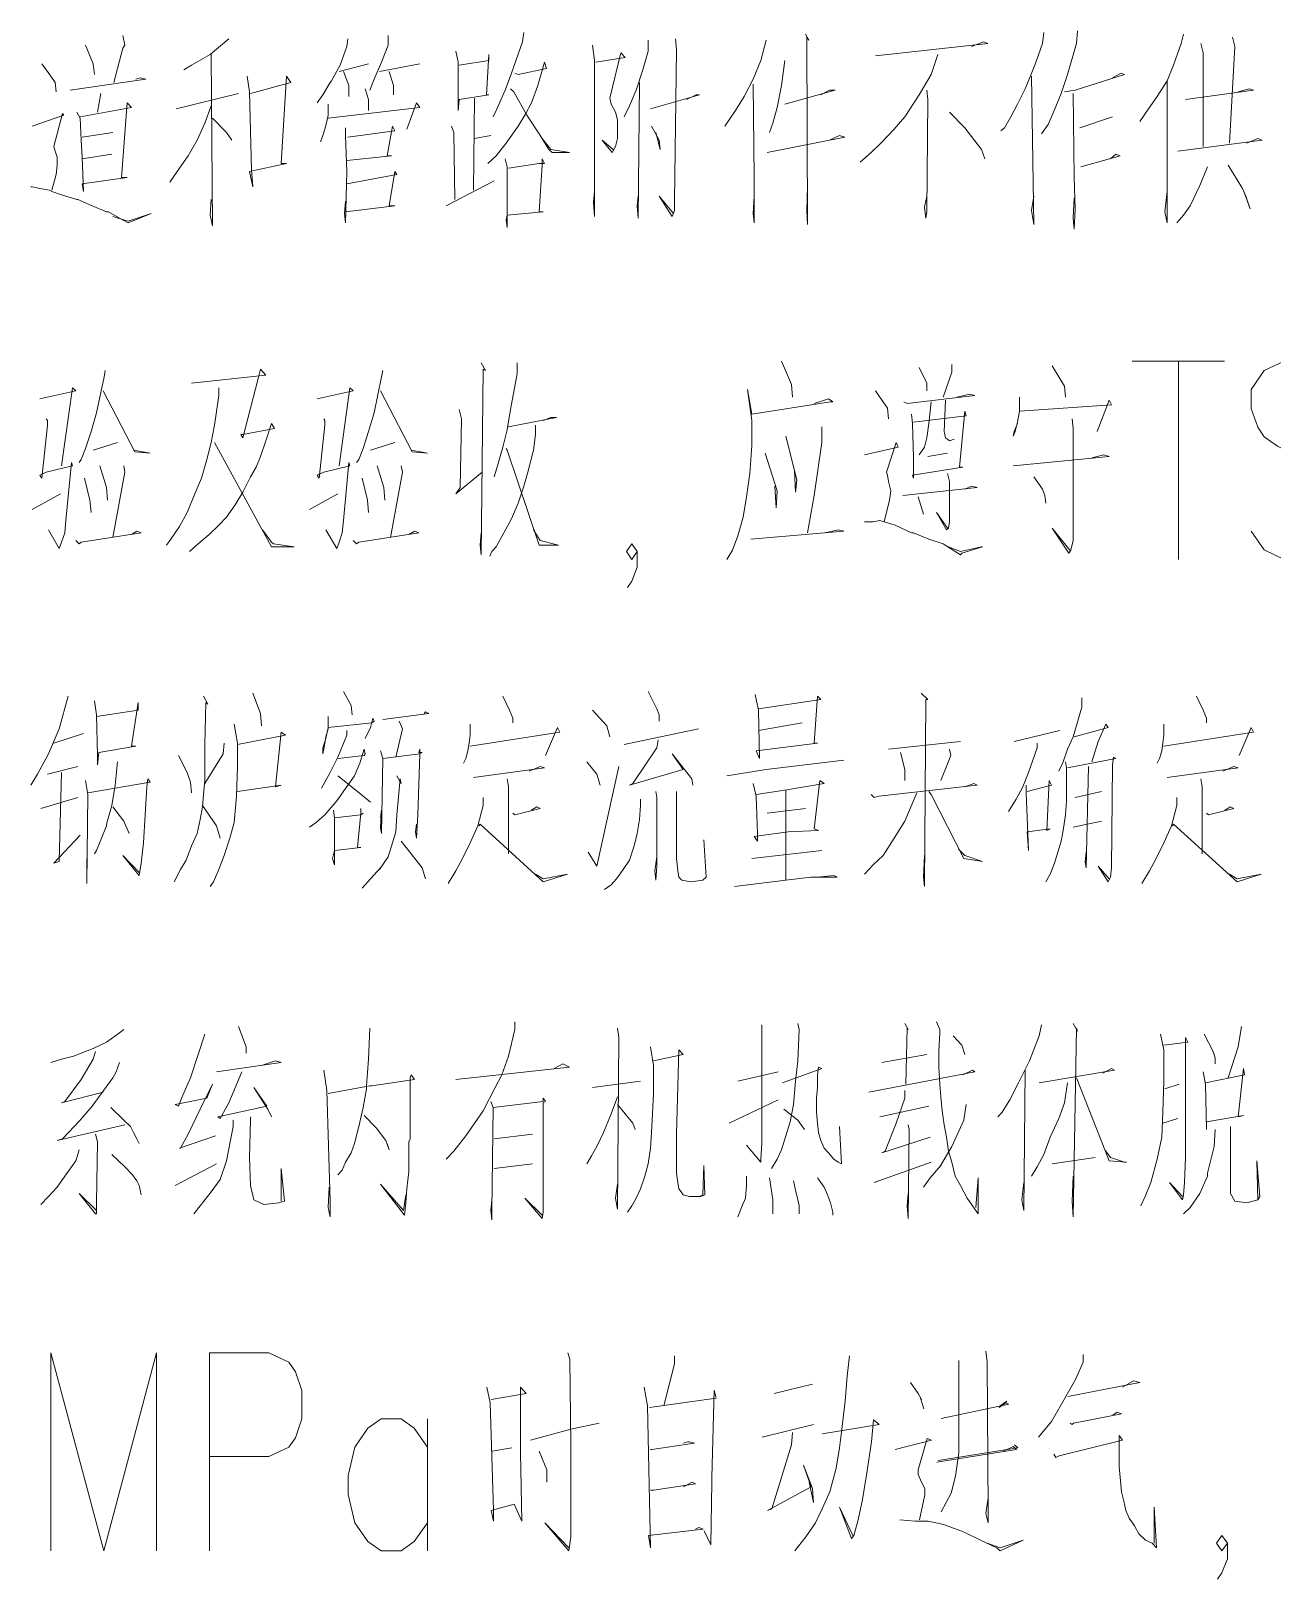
# Model space of a CAD drawing. Header units: millimetres. Extents: x 0 to 829, y 0 to 586.
# Drawn here: x 562.76 to 593.63, y 498.33 to 536.84 of the extents above; entities that cross this region are included whole.
import ezdxf

# ---------------------------------------------------------------- set-up
doc = ezdxf.new("R2010")
doc.units = ezdxf.units.MM

msp = doc.modelspace()

# ---------------------------------------------------------------- linework, layer by layer
at = {"color": 0, "lineweight": 0}
for points in [[(588.793167, 536.839583), (588.764944, 536.529139), (588.546222, 535.753028), (588.383944, 535.287361), (588.193444, 534.821694), (588.059389, 534.51125), (587.893583, 534.278417)], [(564.119889, 536.490333), (564.310389, 536.024667), (564.338611, 535.753028)], [(565.044167, 536.723167), (565.097083, 536.490333), (565.044167, 536.412722), (564.825444, 535.559)], [(567.679417, 536.645556), (567.217278, 536.2575), (566.755139, 535.985861), (566.564639, 535.869444)], [(570.64275, 536.645556), (570.614528, 536.451528), (570.45225, 535.985861), (570.233528, 535.597806), (570.205306, 535.559), (570.018333, 535.248556), (569.88075, 535.054528)], [(571.648167, 536.723167), (571.648167, 536.490333), (571.482361, 536.063472), (571.295389, 535.636611), (571.186028, 535.364972)], [(575.017194, 536.800778), (574.988972, 536.567944), (574.717333, 535.791833), (574.555056, 535.364972), (574.336333, 534.8605), (574.255194, 534.705278)], [(576.728167, 536.490333), (576.781083, 536.102278), (576.781083, 532.221722), (576.756389, 532.570972), (576.781083, 532.842611)], [(578.114583, 536.60675), (578.114583, 536.335111), (577.977, 535.869444), (577.814722, 535.364972), (577.652444, 534.976917), (577.514861, 534.705278)], [(578.791917, 536.645556), (578.820139, 536.373917), (578.767222, 532.609778), (578.767222, 532.376944), (578.710778, 532.221722), (578.386222, 532.726194), (578.739, 532.299333)], [(581.049694, 536.60675), (580.912111, 536.102278), (580.721611, 535.636611), (580.502889, 535.20975), (580.287694, 534.8605), (580.125417, 534.627667), (580.016056, 534.472444)], [(582.026889, 536.761972), (582.108028, 536.60675), (582.055111, 536.684361), (582.079806, 532.027694), (582.055111, 532.376944), (582.079806, 532.959028)], [(583.766083, 536.218694), (586.563611, 536.529139), (586.45425, 536.567944), (586.154389, 536.451528)], [(587.950028, 536.800778), (587.921806, 536.529139), (587.731306, 535.985861), (587.487889, 535.403778), (587.297389, 535.015722), (587.135111, 534.705278), (586.972833, 534.433639), (586.888167, 534.356028)], [(591.428417, 536.761972), (591.371972, 536.529139), (591.181472, 535.985861), (591.019194, 535.597806), (590.775778, 535.20975), (590.557056, 534.899306), (590.341861, 534.588861)], [(591.862333, 536.529139), (591.91525, 536.296306), (591.91525, 533.967972)], [(592.649028, 536.684361), (592.705472, 536.451528), (592.567889, 534.045583)], [(567.2455, 536.2575), (567.273722, 531.988889), (567.217278, 532.260528), (567.2455, 532.648583)], [(573.330917, 536.335111), (573.387361, 536.063472), (573.387361, 535.714222), (573.387361, 535.170944), (573.387361, 534.8605), (573.412056, 535.132139), (574.145833, 535.248556), (574.092917, 535.248556), (574.145833, 536.2575), (574.145833, 536.179889), (574.145833, 536.102278), (573.412056, 535.985861)], [(574.798472, 535.791833), (574.879611, 535.753028), (575.585167, 535.90825), (575.53225, 536.063472), (575.369972, 535.481389), (575.207694, 535.054528), (575.070111, 534.782889), (574.879611, 534.472444), (574.57975, 534.045583), (574.336333, 533.735139), (574.121139, 533.541111)], [(576.809306, 536.063472), (577.543083, 536.179889), (577.433722, 536.296306), (577.162083, 535.170944), (577.190306, 535.015722), (577.299667, 534.821694), (577.352583, 534.627667), (577.352583, 534.394833), (577.352583, 534.162), (577.299667, 533.967972), (577.218528, 533.81275), (576.971583, 534.123194), (577.243222, 533.890361)], [(581.508306, 536.102278), (581.427167, 535.481389), (581.321333, 534.938111), (581.211972, 534.550056), (581.130833, 534.317222)], [(585.314778, 536.2575), (585.1525, 535.753028), (584.852639, 535.248556), (584.499861, 534.705278), (584.228222, 534.394833), (583.900139, 534.045583), (583.656722, 533.81275), (583.385083, 533.579917)], [(563.033333, 536.024667), (563.252056, 535.714222), (563.361417, 535.559), (563.386111, 535.326167)], [(563.738889, 535.364972), (565.615667, 535.636611), (565.478083, 535.675417), (565.368722, 535.636611)], [(568.141556, 535.714222), (568.194472, 535.326167), (568.250917, 533.385889), (568.279139, 532.959028), (568.194472, 533.347083), (569.11875, 533.541111), (568.984694, 533.541111), (569.11875, 535.714222), (569.228111, 535.559), (568.222694, 535.287361)], [(570.424028, 535.830639), (571.157806, 536.024667)], [(570.533389, 535.830639), (570.667444, 535.481389), (570.667444, 535.20975)], [(571.429444, 535.830639), (572.434861, 536.024667)], [(571.672861, 535.830639), (571.782222, 535.481389), (571.782222, 535.248556)], [(587.650167, 535.714222), (587.706611, 532.027694), (587.650167, 532.376944), (587.706611, 532.726194)], [(588.465083, 535.326167), (588.736722, 535.364972), (589.960861, 535.753028), (589.879722, 535.791833), (589.661, 535.675417)], [(564.500889, 535.287361), (564.41975, 534.821694)], [(567.922833, 535.287361), (566.374139, 534.899306)], [(571.076667, 535.403778), (571.157806, 535.132139), (571.157806, 534.8605)], [(574.689111, 535.403778), (574.77025, 535.326167), (575.098333, 534.744083), (575.398194, 534.278417), (575.641611, 533.890361), (575.72275, 533.81275), (576.156667, 533.81275), (575.694528, 533.890361), (575.479333, 534.162)], [(577.895861, 535.559), (577.867639, 532.182917), (577.842944, 532.493361), (577.867639, 532.726194)], [(580.721611, 535.520194), (580.749833, 533.191861), (580.749833, 532.532167), (580.749833, 532.0665), (580.721611, 532.299333), (580.749833, 532.726194)], [(581.508306, 535.015722), (582.760667, 535.364972), (582.623083, 535.364972), (582.407889, 535.248556)], [(585.043139, 535.364972), (585.067833, 535.132139), (585.043139, 532.338139), (585.014917, 532.182917), (584.986694, 532.454556), (585.043139, 532.726194)], [(588.683806, 535.287361), (588.7085, 533.191861), (588.736722, 532.41575), (588.7085, 531.911278), (588.683806, 532.182917), (588.7085, 532.687389)], [(591.019194, 535.597806), (591.019194, 532.0665), (590.966278, 532.338139), (591.019194, 532.842611)], [(591.481333, 535.132139), (593.167611, 535.364972), (593.05825, 535.403778), (592.786611, 535.326167)], [(563.904694, 534.821694), (563.985833, 534.666472), (564.010528, 534.123194), (564.03875, 533.696333), (564.066972, 532.842611), (564.03875, 533.036639), (565.153528, 533.191861), (565.015944, 533.191861), (565.153528, 535.054528), (565.262889, 534.938111), (563.985833, 534.705278)], [(567.2455, 534.976917), (567.083222, 534.550056), (566.892722, 534.123194), (566.674, 533.735139), (566.458806, 533.424694), (566.211861, 533.075444)], [(570.152389, 535.015722), (570.152389, 534.744083), (570.124167, 534.588861), (570.07125, 534.394833), (570.018333, 534.239611), (569.961889, 534.084389)], [(570.152389, 534.666472), (572.434861, 534.938111), (572.353722, 535.054528), (572.110306, 534.394833)], [(573.793056, 535.170944), (573.764833, 532.881417)], [(578.1675, 534.899306), (579.391639, 535.248556), (579.3105, 535.248556), (579.063556, 535.132139)], [(562.789917, 534.472444), (563.576611, 534.744083), (563.548389, 534.782889), (563.333194, 533.967972), (563.361417, 533.851556), (563.414333, 533.696333), (563.414333, 533.502306), (563.386111, 533.269472), (563.27675, 532.881417)], [(567.273722, 534.666472), (567.6265, 534.317222), (567.760556, 534.123194)], [(586.482472, 533.657528), (586.401333, 533.890361), (585.992111, 534.433639), (585.611111, 534.821694)], [(588.846083, 534.433639), (589.661, 534.705278)], [(564.03875, 534.200806), (564.80075, 534.317222)], [(570.586306, 534.433639), (570.586306, 534.239611), (570.614528, 533.347083), (570.586306, 532.0665), (570.561611, 532.299333), (570.586306, 532.609778)], [(570.64275, 534.200806), (571.810444, 534.356028), (571.754, 534.472444), (571.619944, 533.735139), (571.729306, 533.735139), (570.614528, 533.618722)], [(573.221556, 534.472444), (573.278, 534.317222), (573.302694, 532.648583)], [(573.793056, 534.162), (574.202278, 534.239611)], [(578.195722, 534.472444), (578.386222, 534.123194), (578.410917, 533.890361), (578.305083, 534.317222)], [(581.074389, 533.81275), (583.004083, 534.200806), (582.870028, 534.239611), (582.623083, 534.123194)], [(591.290833, 533.851556), (593.382806, 534.123194), (593.273444, 534.162), (593.001806, 534.045583)], [(564.772528, 533.773944), (564.03875, 533.657528)], [(588.874306, 533.4635), (589.8515, 533.735139), (589.742139, 533.773944), (589.608083, 533.657528)], [(574.555056, 533.657528), (574.607972, 533.4635), (574.607972, 531.950083), (574.57975, 532.144111), (574.607972, 532.260528), (575.504028, 532.338139), (575.398194, 532.338139), (575.479333, 533.502306), (575.479333, 533.657528), (575.53225, 533.541111), (575.398194, 533.541111), (574.636194, 533.424694)], [(592.024611, 533.4635), (591.834111, 532.997833), (591.590694, 532.493361), (591.428417, 532.260528), (591.262611, 532.0665)], [(592.539667, 533.502306), (592.895972, 532.920222), (592.977111, 532.726194), (593.086472, 532.41575), (592.948889, 532.803806)], [(570.614528, 533.036639), (571.863361, 533.269472), (571.810444, 533.347083), (571.672861, 532.493361), (571.810444, 532.493361), (570.586306, 532.338139)], [(573.0875, 532.493361), (574.283417, 533.11425)], [(562.761694, 532.959028), (562.789917, 532.959028), (562.980417, 532.920222), (563.223833, 532.881417), (563.27675, 532.842611), (563.523694, 532.765), (563.904694, 532.648583), (563.929389, 532.648583), (564.282167, 532.493361), (564.638472, 532.338139), (564.691389, 532.338139), (564.963028, 532.182917), (565.18175, 532.0665), (565.749722, 532.299333), (565.18175, 532.105306), (564.80075, 532.221722)], [(564.61025, 528.390556), (564.582028, 528.235333), (564.391528, 527.342806), (564.257472, 526.877139), (564.119889, 526.450278), (564.010528, 526.178639), (563.957611, 526.101028)], [(566.755139, 528.080111), (568.603694, 528.274139), (568.469639, 528.429361), (568.413194, 528.196528), (568.222694, 527.459222), (568.032194, 526.721917), (567.979278, 526.799528), (568.032194, 526.799528), (568.822417, 526.95475), (568.741278, 527.071167), (568.603694, 526.644306), (568.469639, 526.25625), (568.360278, 525.984611), (568.222694, 525.751778), (568.032194, 525.363722), (567.841694, 525.053278), (567.6265, 524.742833), (567.436, 524.548806), (567.192583, 524.315972), (566.920944, 524.083139), (566.702222, 523.889111)], [(571.510583, 528.390556), (571.482361, 528.235333), (571.295389, 527.342806), (571.157806, 526.877139), (571.02375, 526.450278), (570.914389, 526.178639), (570.857944, 526.101028)], [(573.955333, 528.584583), (574.064694, 528.390556), (574.011778, 528.429361), (573.955333, 523.8115), (573.930639, 524.044333), (573.955333, 524.354778)], [(574.851389, 528.584583), (574.851389, 528.312944), (574.689111, 527.420417), (574.607972, 526.915944), (574.498611, 526.489083), (574.364556, 526.023417), (574.283417, 525.751778)], [(581.427167, 528.623389), (581.674111, 528.041306), (581.698806, 527.730861)], [(584.852639, 528.468167), (585.043139, 528.080111), (585.043139, 528.0025), (585.043139, 527.886083)], [(585.667556, 528.545778), (585.667556, 528.35175), (585.448833, 527.730861)], [(588.165222, 528.506972), (588.355722, 528.196528), (588.465083, 528.0025), (588.493306, 527.730861)], [(590.151361, 528.623389), (592.451472, 528.623389)], [(591.301417, 528.623389), (591.301417, 523.695083)], [(595.40775, 527.921361), (595.079667, 528.390556), (594.585778, 528.623389), (593.929611, 528.623389), (593.435722, 528.390556), (593.107639, 527.921361), (593.107639, 527.452167), (593.273444, 526.982972), (593.435722, 526.746611), (593.763806, 526.51025), (594.751583, 526.041056), (595.079667, 525.808222), (595.245472, 525.571861), (595.40775, 525.102667), (595.40775, 524.400639), (595.079667, 523.931444), (594.585778, 523.695083), (593.929611, 523.695083), (593.435722, 523.931444), (593.107639, 524.400639)], [(562.980417, 527.692056), (563.876472, 527.886083), (563.795333, 527.963694), (563.523694, 526.023417)], [(567.436, 527.963694), (567.436, 527.769667), (567.326639, 527.032361), (567.2455, 526.6055), (567.136139, 526.178639), (567.002083, 525.712972), (566.836278, 525.324917), (566.645778, 524.85925), (566.458806, 524.51), (566.240083, 524.199556), (566.130722, 524.044333)], [(569.88075, 527.692056), (570.776806, 527.886083), (570.695667, 527.963694), (570.424028, 526.023417)], [(564.553806, 527.886083), (565.344028, 526.372667), (565.725028, 526.333861), (565.315806, 526.411472)], [(571.457667, 527.886083), (572.244361, 526.372667), (572.625361, 526.333861), (572.216139, 526.411472)], [(582.242083, 527.575639), (582.598389, 527.692056), (582.704222, 527.614444), (582.651306, 527.614444), (580.693389, 527.304), (580.587556, 527.924889), (580.693389, 527.148778), (580.693389, 526.527889), (580.640472, 525.829389), (580.559333, 525.247306), (580.478194, 524.742833), (580.340611, 524.277167), (580.206556, 523.927917), (580.068972, 523.695083)], [(583.766083, 527.886083), (584.0095, 527.536833), (584.062417, 527.459222), (584.090639, 527.187583)], [(584.471639, 527.614444), (584.552778, 527.575639), (586.239056, 527.769667), (586.101472, 527.808472), (585.801611, 527.730861)], [(585.1525, 527.614444), (585.096056, 527.071167), (585.043139, 526.721917), (584.986694, 526.489083), (584.852639, 526.295056)], [(585.505278, 527.65325), (585.477056, 526.877139), (585.505278, 526.721917), (585.558194, 526.683111), (585.611111, 526.644306), (585.720472, 526.683111)], [(587.350306, 527.730861), (587.350306, 527.381611), (587.297389, 527.109972), (587.244472, 526.877139), (587.188028, 526.760722), (587.21625, 526.877139), (587.297389, 527.071167)], [(587.350306, 527.381611), (589.632778, 527.536833), (589.579861, 527.65325), (589.28, 526.877139)], [(573.412056, 527.420417), (573.4685, 527.187583), (573.440278, 525.480139), (573.330917, 525.324917), (573.983556, 525.868194)], [(574.636194, 526.993556), (575.832111, 527.226389), (575.694528, 527.226389), (575.504028, 527.148778)], [(584.662139, 527.304), (584.690361, 527.071167), (584.715056, 526.217444), (584.715056, 525.712972), (584.690361, 525.790583), (585.939194, 525.984611), (585.858056, 525.984611), (585.992111, 527.381611), (586.020333, 527.265194), (584.715056, 527.109972)], [(563.142694, 527.187583), (563.170917, 527.148778), (563.170917, 527.032361), (563.033333, 525.712972), (562.980417, 525.790583), (563.142694, 525.868194), (563.795333, 526.023417), (563.767111, 526.101028), (563.633056, 524.665222), (563.604833, 524.354778), (563.523694, 524.121944), (563.46725, 523.966722), (563.195611, 524.432389)], [(570.043028, 527.187583), (570.07125, 527.148778), (570.07125, 527.032361), (569.933667, 525.712972), (569.88075, 525.790583), (570.043028, 525.868194), (570.695667, 526.023417), (570.667444, 526.101028), (570.533389, 524.665222), (570.505167, 524.354778), (570.424028, 524.121944), (570.371111, 523.966722), (570.099472, 524.432389)], [(575.313528, 527.032361), (575.313528, 526.799528), (575.260611, 526.411472), (575.123028, 525.868194), (575.017194, 525.518944), (574.879611, 525.092083), (574.717333, 524.704028), (574.526833, 524.354778), (574.336333, 524.005528), (574.226972, 523.889111), (574.174056, 523.772694)], [(582.432583, 526.993556), (582.432583, 526.6055), (582.242083, 525.286111), (582.079806, 524.354778)], [(588.655583, 527.187583), (588.683806, 526.95475), (588.683806, 524.51), (588.683806, 524.16075), (588.627361, 523.927917), (588.574444, 523.850306), (588.165222, 524.471194), (588.602667, 523.927917)], [(564.910111, 526.6055), (564.310389, 526.411472)], [(567.326639, 526.6055), (568.741278, 524.005528), (569.30925, 524.005528), (568.794194, 524.083139), (568.741278, 524.121944), (568.522556, 524.432389)], [(571.810444, 526.6055), (571.210722, 526.411472)], [(574.57975, 526.450278), (574.607972, 526.411472), (575.398194, 524.044333), (575.885028, 524.044333), (575.422889, 524.16075), (575.260611, 524.432389)], [(581.536528, 526.760722), (581.808167, 525.674167), (581.779944, 525.363722), (581.75525, 525.907)], [(583.494444, 526.295056), (584.334056, 526.489083), (584.281139, 526.6055), (584.037722, 525.868194), (584.062417, 525.790583), (584.090639, 525.635361), (584.147083, 525.402528), (584.118861, 525.169694), (583.981278, 524.626417)], [(581.021472, 526.333861), (581.321333, 525.402528), (581.293111, 524.975667), (581.264889, 525.518944)], [(585.558194, 526.333861), (585.067833, 526.25625)], [(587.188028, 526.023417), (589.579861, 526.25625), (589.442278, 526.295056), (589.145944, 526.217444)], [(564.091667, 525.712972), (564.22925, 525.169694), (564.257472, 524.85925)], [(564.472667, 526.023417), (564.638472, 525.480139), (564.663167, 525.169694)], [(565.072389, 526.023417), (565.097083, 525.868194), (564.80075, 524.238361)], [(570.995528, 525.712972), (571.129583, 525.169694), (571.157806, 524.85925)], [(571.376528, 526.023417), (571.538806, 525.480139), (571.567028, 525.169694)], [(571.972722, 526.023417), (572.000944, 525.868194), (571.701083, 524.238361)], [(585.558194, 525.829389), (585.611111, 525.635361), (585.611111, 524.626417), (585.586417, 524.471194), (585.529972, 524.432389), (585.286556, 524.85925), (585.558194, 524.471194)], [(587.706611, 525.751778), (587.921806, 525.441333), (587.97825, 525.286111), (588.002944, 525.092083)], [(562.789917, 524.936861), (563.495472, 525.324917)], [(569.69025, 524.936861), (570.395806, 525.324917)], [(584.443417, 525.286111), (586.291972, 525.480139), (586.154389, 525.518944), (585.992111, 525.441333)], [(584.824417, 525.247306), (584.962, 524.820444)], [(583.494444, 524.626417), (583.709639, 524.626417), (583.875444, 524.665222), (584.252917, 524.548806), (584.662139, 524.354778), (584.715056, 524.354778), (585.096056, 524.199556), (585.448833, 524.083139), (585.88275, 523.8115), (585.910972, 523.850306), (586.429556, 524.005528), (586.401333, 524.005528), (585.88275, 523.889111), (585.586417, 524.005528)], [(563.876472, 524.16075), (563.957611, 524.083139), (564.010528, 524.121944), (565.506306, 524.354778), (565.396944, 524.393583), (565.262889, 524.315972)], [(570.776806, 524.16075), (570.857944, 524.083139), (570.914389, 524.121944), (572.406639, 524.354778), (572.297278, 524.393583), (572.163222, 524.315972)], [(580.668694, 524.199556), (582.975861, 524.393583), (582.841806, 524.432389), (582.513722, 524.354778)], [(577.596, 522.996583), (577.705361, 523.151806), (577.842944, 523.501056), (577.842944, 523.889111), (577.705361, 524.083139), (577.571306, 523.889111), (577.705361, 523.695083), (577.842944, 523.889111)], [(563.685972, 520.290778), (563.46725, 519.475861), (563.195611, 518.854972), (562.923972, 518.3505), (562.761694, 518.078861)], [(567.055, 520.290778), (567.164361, 520.09675), (567.107917, 520.135556), (567.083222, 519.087806), (567.083222, 518.622139), (567.083222, 518.195278), (567.055, 517.846028), (567.026778, 517.535583), (566.973861, 517.225139), (566.892722, 516.875889), (566.755139, 516.565444), (566.621083, 516.216194), (566.4835, 515.983361), (566.321222, 515.672917)], [(568.279139, 520.368389), (568.469639, 519.863917), (568.494333, 519.553472)], [(570.533389, 520.407194), (570.723889, 520.057944), (570.748583, 519.825111)], [(574.498611, 520.290778), (574.664417, 519.941528), (574.745556, 519.7475), (574.745556, 519.631083)], [(578.114583, 520.407194), (578.329778, 519.980333), (578.386222, 519.825111), (578.386222, 519.669889)], [(580.778056, 520.329583), (580.859194, 519.941528), (580.883889, 518.738556), (580.80275, 518.932583), (582.32675, 519.126611), (582.242083, 519.126611), (582.32675, 520.290778), (582.407889, 520.213167), (580.859194, 519.980333)], [(584.905556, 520.368389), (585.067833, 520.213167), (585.014917, 520.213167), (584.986694, 515.5565), (584.962, 515.789333), (584.986694, 516.332611)], [(591.752972, 520.290778), (591.91525, 519.941528), (591.996389, 519.7475), (591.996389, 519.631083)], [(564.338611, 520.174361), (564.391528, 519.825111), (564.41975, 518.816167), (564.41975, 518.583333), (564.447972, 518.893778), (565.368722, 519.049), (565.262889, 519.049), (565.425167, 520.135556), (565.425167, 519.941528), (564.391528, 519.786306)], [(571.510583, 519.708694), (572.653583, 519.863917), (572.572444, 519.902722), (572.544222, 519.863917)], [(576.728167, 519.941528), (577.080944, 519.553472), (577.162083, 519.281833)], [(588.899, 520.251972), (588.899, 520.019139), (588.683806, 519.281833), (588.546222, 518.971389), (588.436861, 518.660944), (588.331028, 518.428111)], [(567.817, 519.592278), (567.898139, 519.126611), (567.898139, 518.544528), (567.869917, 517.807222), (567.817, 517.147528), (567.707639, 516.759472), (567.570056, 516.332611), (567.436, 515.983361), (567.298417, 515.672917), (567.217278, 515.5565)], [(570.152389, 519.786306), (570.152389, 519.592278), (570.152389, 519.475861), (570.099472, 519.281833), (570.043028, 518.971389), (570.018333, 518.854972), (570.018333, 519.010194), (570.099472, 519.243028), (570.152389, 519.514667), (571.238944, 519.631083), (571.295389, 519.669889), (571.267167, 519.7475), (571.210722, 519.514667), (571.076667, 519.243028)], [(571.919806, 519.669889), (572.000944, 519.475861), (571.838667, 518.777361)], [(573.683694, 519.592278), (573.683694, 519.320639), (573.659, 519.126611), (573.630778, 518.932583), (573.574333, 518.738556), (573.521417, 518.622139)], [(573.683694, 519.049), (575.91325, 519.39825), (575.856806, 519.514667), (575.560472, 518.816167)], [(580.859194, 519.437056), (581.94575, 519.631083)], [(588.7085, 519.281833), (589.551639, 519.514667), (589.498722, 519.592278), (589.308222, 519.165417), (589.145944, 518.660944)], [(590.938056, 519.592278), (590.938056, 519.320639), (590.909833, 519.126611), (590.885139, 518.932583), (590.828694, 518.738556), (590.775778, 518.622139)], [(590.938056, 519.049), (593.167611, 519.39825), (593.111167, 519.514667), (592.811306, 518.816167)], [(563.333194, 519.126611), (564.066972, 519.359444)], [(567.570056, 519.126611), (567.545361, 518.854972), (567.083222, 518.117667)], [(567.898139, 519.087806), (569.094056, 519.320639), (568.984694, 519.39825), (568.847111, 518.040056), (568.984694, 518.078861), (567.898139, 517.923639)], [(570.614528, 519.437056), (570.614528, 519.320639), (570.395806, 518.777361), (570.205306, 518.389306), (569.990111, 518.00125)], [(577.514861, 519.087806), (579.363417, 519.475861)], [(578.358, 519.204222), (578.329778, 519.010194), (577.733583, 518.117667), (577.652444, 518.078861), (578.982417, 518.466917), (578.710778, 518.854972), (579.201139, 518.234083), (579.225833, 518.078861)], [(584.090639, 518.971389), (585.88275, 519.165417)], [(587.78775, 519.126611), (587.78775, 519.010194), (587.569028, 518.389306), (587.431444, 518.040056), (587.269167, 517.729611), (587.078667, 517.419167)], [(587.21625, 519.165417), (588.355722, 519.437056)], [(566.430583, 518.816167), (566.645778, 518.389306), (566.730444, 518.156472), (566.755139, 517.884833)], [(570.395806, 518.738556), (571.048444, 518.816167), (571.076667, 518.854972), (571.048444, 518.971389), (570.939083, 518.622139), (570.805028, 518.311694), (570.64275, 518.078861), (570.371111, 517.690806), (570.07125, 517.341556), (569.852528, 517.147528), (569.69025, 517.031111)], [(571.457667, 517.263944), (571.482361, 517.457972), (571.457667, 517.031111), (571.482361, 516.875889), (571.510583, 518.738556), (571.457667, 518.932583), (571.510583, 518.738556), (572.434861, 518.854972), (572.434861, 518.971389), (572.406639, 518.893778), (572.487778, 518.893778), (572.434861, 518.854972), (572.381944, 517.341556), (572.353722, 516.759472), (572.3255, 516.914694), (572.353722, 517.108722)], [(584.3905, 518.893778), (584.499861, 518.466917), (584.499861, 518.195278)], [(585.611111, 518.971389), (585.639333, 518.816167), (585.395917, 518.195278)], [(588.546222, 518.505722), (589.742139, 518.738556), (589.689222, 518.777361), (589.661, 518.583333), (589.632778, 516.022167), (589.608083, 515.789333), (589.551639, 515.672917), (589.308222, 516.060972), (589.579861, 515.750528)], [(563.929389, 518.544528), (563.170917, 518.3505)], [(563.523694, 518.389306), (563.46725, 516.177389), (563.333194, 516.138583), (563.985833, 516.837083)], [(564.910111, 518.660944), (564.853667, 518.078861), (564.772528, 517.574389), (564.638472, 517.108722), (564.638472, 517.069917), (564.500889, 516.720667), (564.391528, 516.449028), (564.338611, 516.371417)], [(573.764833, 518.272889), (575.53225, 518.505722), (575.422889, 518.544528), (575.15125, 518.428111)], [(576.590583, 518.660944), (576.837528, 518.3505), (576.918667, 518.078861)], [(576.618806, 516.410222), (576.837528, 516.060972), (577.380806, 518.544528)], [(580.068972, 518.311694), (581.049694, 518.466917), (582.975861, 518.69975)], [(588.493306, 518.660944), (588.521528, 518.505722), (588.521528, 517.690806), (588.493306, 517.341556), (588.436861, 516.9535), (588.383944, 516.681861), (588.302806, 516.410222), (588.221667, 516.138583), (588.112306, 515.866944), (588.002944, 515.672917)], [(589.064806, 518.544528), (589.008361, 516.022167), (588.983667, 516.177389), (589.008361, 516.410222)], [(591.019194, 518.272889), (592.786611, 518.505722), (592.67725, 518.544528), (592.405611, 518.428111)], [(564.119889, 518.195278), (564.176333, 517.846028), (564.148111, 515.634111), (564.148111, 515.944556), (564.148111, 516.255)], [(564.176333, 517.884833), (565.725028, 518.156472), (565.668583, 518.234083), (565.643889, 518.040056), (565.559222, 516.643056), (565.506306, 516.138583), (565.453389, 515.828139), (565.044167, 516.332611), (565.453389, 515.90575)], [(570.395806, 518.311694), (570.886167, 517.923639), (571.210722, 517.652)], [(571.863361, 518.311694), (571.972722, 518.117667), (571.9445, 518.234083), (571.863361, 517.341556), (571.838667, 516.914694), (571.754, 516.643056), (571.648167, 516.293806), (571.429444, 515.983361), (571.457667, 516.022167), (571.210722, 515.750528), (570.995528, 515.517694)], [(574.607972, 518.234083), (574.636194, 518.040056), (574.636194, 516.371417)], [(580.721611, 518.117667), (580.80275, 517.807222), (580.830972, 516.875889), (580.830972, 516.681861), (580.749833, 516.798278), (581.592972, 516.914694), (582.351444, 516.9535), (582.242083, 516.992306), (582.379667, 518.195278), (582.489028, 518.117667), (581.56475, 517.962444), (580.80275, 517.846028)], [(581.536528, 517.962444), (581.536528, 515.711722)], [(583.656722, 517.846028), (583.737861, 517.768417), (583.847222, 517.807222), (586.291972, 518.078861), (586.210833, 518.117667), (585.992111, 518.040056)], [(587.516111, 518.078861), (587.516111, 517.884833), (587.569028, 516.449028), (587.540806, 516.914694), (588.112306, 516.992306), (588.031167, 516.9535), (588.084083, 518.195278), (588.140528, 518.078861), (587.540806, 517.923639)], [(591.862333, 518.234083), (591.890556, 518.040056), (591.890556, 516.371417)], [(563.929389, 517.768417), (563.005111, 517.496778)], [(567.026778, 517.574389), (567.379556, 517.069917), (567.464222, 516.759472)], [(574.011778, 517.768417), (574.011778, 517.574389), (573.874194, 517.069917), (573.683694, 516.643056), (573.493194, 516.255), (573.330917, 515.944556), (573.140417, 515.634111)], [(577.924083, 517.729611), (577.924083, 517.574389), (577.895861, 517.225139), (577.842944, 516.875889), (577.761806, 516.565444), (577.652444, 516.216194), (577.490167, 515.983361), (577.324361, 515.750528), (577.190306, 515.595306), (577.028028, 515.478889)], [(578.305083, 517.923639), (578.329778, 517.768417), (578.329778, 516.060972), (578.305083, 515.711722), (578.276861, 515.944556), (578.329778, 516.293806)], [(578.820139, 517.923639), (578.820139, 516.255), (578.848361, 515.944556), (578.873056, 515.789333), (578.954194, 515.711722), (579.172917, 515.672917), (579.472778, 515.711722), (579.553917, 515.789333), (579.501, 516.720667)], [(584.796194, 517.884833), (584.499861, 517.186333), (584.228222, 516.759472), (583.956583, 516.332611), (583.709639, 516.099778), (583.494444, 515.866944)], [(585.096056, 517.923639), (585.1525, 517.846028), (585.967417, 516.255), (586.429556, 516.177389), (585.992111, 516.332611), (585.829833, 516.487833)], [(588.736722, 517.768417), (589.389361, 517.923639)], [(591.262611, 517.768417), (591.262611, 517.574389), (591.128556, 517.069917), (590.938056, 516.643056), (590.747556, 516.255), (590.585278, 515.944556), (590.394778, 515.634111)], [(564.80075, 517.535583), (565.072389, 517.186333), (565.206444, 516.875889)], [(570.289972, 517.457972), (570.314667, 517.263944), (570.314667, 516.798278), (570.314667, 516.216194), (570.314667, 516.099778), (570.26175, 516.255), (570.314667, 516.449028), (570.967306, 516.526639), (570.886167, 516.526639), (570.967306, 517.380361), (570.967306, 517.496778), (570.967306, 517.341556), (571.02375, 517.380361), (570.967306, 517.341556), (570.314667, 517.263944)], [(574.745556, 517.380361), (574.798472, 517.341556), (575.422889, 517.496778), (575.34175, 517.535583), (575.207694, 517.457972)], [(581.074389, 517.380361), (582.026889, 517.496778)], [(589.389361, 517.186333), (588.683806, 517.031111)], [(591.996389, 517.380361), (592.052833, 517.341556), (592.67725, 517.496778), (592.596111, 517.535583), (592.458528, 517.457972)], [(573.902417, 517.069917), (573.930639, 517.108722), (575.504028, 515.672917), (576.10375, 515.866944), (575.504028, 515.750528), (575.313528, 515.866944)], [(591.156778, 517.069917), (591.181472, 517.108722), (592.758389, 515.672917), (593.358111, 515.866944), (592.758389, 515.750528), (592.567889, 515.866944)], [(571.972722, 516.681861), (572.434861, 516.099778), (572.487778, 516.022167), (572.572444, 515.750528)], [(580.693389, 516.255), (582.432583, 516.449028)], [(580.259472, 515.5565), (581.536528, 515.711722), (582.160944, 515.789333), (582.813583, 515.789333), (582.732444, 515.828139), (582.32675, 515.789333)], [(574.798472, 512.191), (574.798472, 511.996972), (574.636194, 511.337278), (574.473917, 510.871611), (574.308111, 510.561167), (574.011778, 509.979083), (573.574333, 509.358194), (573.278, 508.970139), (573.0875, 508.776111)], [(585.286556, 512.191), (585.367694, 511.996972), (585.367694, 511.919361), (585.339472, 511.453694), (585.339472, 511.065639), (585.367694, 510.638778), (585.395917, 510.328333), (585.424139, 509.979083), (585.477056, 509.629833), (585.529972, 509.319389), (585.586417, 508.970139), (585.667556, 508.6985), (585.748694, 508.34925), (585.88275, 508.116417), (586.048556, 507.805972), (586.182611, 507.611944), (586.320194, 507.417917), (586.320194, 508.310444), (586.26375, 507.573139)], [(565.072389, 511.996972), (564.963028, 511.919361), (564.638472, 511.686528), (564.310389, 511.531306), (563.820028, 511.337278), (563.523694, 511.259667), (563.252056, 511.182056)], [(567.083222, 511.880556), (566.920944, 511.376083), (566.730444, 510.794), (566.539944, 510.367139), (566.430583, 510.0955), (566.349444, 510.134306), (567.136139, 510.289528), (567.273722, 510.638778), (566.973861, 510.017889), (566.674, 509.397), (566.4835, 509.04775), (566.458806, 509.04775), (567.354861, 509.358194)], [(567.922833, 512.074583), (568.113333, 511.570111), (568.113333, 511.414889)], [(571.186028, 512.035778), (571.157806, 511.259667), (571.104889, 510.599972), (571.104889, 510.522361), (571.02375, 510.056694), (570.914389, 509.591028), (570.805028, 509.164167), (570.723889, 508.931333), (570.586306, 508.6985), (570.505167, 508.504472), (570.395806, 508.388056)], [(577.352583, 512.035778), (577.380806, 511.802944), (577.352583, 507.534333), (577.299667, 507.805972), (577.352583, 508.155222)], [(580.940333, 512.113389), (580.940333, 509.668639), (580.940333, 509.164167), (580.912111, 508.776111), (580.912111, 508.6985), (580.559333, 509.125361)], [(581.836389, 512.152194), (581.864611, 511.996972), (581.836389, 511.220861), (581.779944, 510.716389), (581.727028, 510.134306), (581.645889, 509.707444), (581.536528, 509.358194), (581.427167, 509.008944), (581.321333, 508.776111), (581.18375, 508.543278)], [(584.499861, 512.152194), (584.581, 511.996972), (584.552778, 512.035778), (584.524556, 510.638778)], [(585.695778, 511.84175), (585.910972, 511.608917), (585.992111, 511.376083)], [(587.893583, 512.113389), (587.840667, 511.84175), (587.59725, 511.220861), (587.325611, 510.677583), (587.106889, 510.250722), (586.916389, 509.940278), (586.807028, 509.823861)], [(588.683806, 512.152194), (588.793167, 511.958167), (588.764944, 512.035778), (588.683806, 507.340306), (588.655583, 507.728361), (588.683806, 508.34925)], [(590.856917, 511.880556), (590.938056, 511.4925), (590.938056, 511.376083), (590.938056, 510.716389), (590.909833, 509.940278), (590.885139, 509.319389), (590.775778, 508.776111), (590.6135, 508.194028), (590.475917, 507.844778), (590.366556, 507.611944)], [(590.938056, 511.608917), (591.53425, 511.686528), (591.481333, 511.802944), (591.481333, 508.814917), (591.453111, 508.194028), (591.428417, 507.883583), (591.400194, 507.767167), (591.075639, 508.194028), (591.400194, 507.844778)], [(591.943472, 511.880556), (592.162194, 511.453694), (592.215111, 511.298472), (592.215111, 511.14325)], [(592.86775, 512.074583), (592.786611, 511.570111), (592.539667, 510.794)], [(564.366833, 511.453694), (564.310389, 511.259667), (564.010528, 510.755194), (563.604833, 510.211917), (563.523694, 510.173111), (564.553806, 510.44475)], [(578.1675, 511.570111), (578.248639, 511.104444), (578.248639, 510.405944), (578.223944, 509.901472), (578.195722, 509.435806), (578.1675, 509.04775), (578.114583, 508.659694), (578.033444, 508.34925), (577.924083, 508.038806), (577.814722, 507.805972), (577.705361, 507.611944), (577.596, 507.456722)], [(578.248639, 511.220861), (578.982417, 511.376083), (578.873056, 511.4925), (578.820139, 509.397), (578.820139, 508.931333), (578.820139, 508.426861), (578.848361, 508.194028), (578.873056, 508.038806), (578.9295, 507.961194), (578.982417, 507.883583), (579.144694, 507.844778), (579.416333, 507.844778), (579.525694, 507.883583), (579.501, 508.620889), (579.472778, 507.883583), (579.391639, 507.844778)], [(564.963028, 511.182056), (564.881889, 510.949222), (564.80075, 510.794), (564.282167, 510.0955), (563.985833, 509.74625), (563.548389, 509.280583), (563.414333, 509.241778), (565.097083, 509.629833)], [(567.379556, 510.949222), (568.984694, 511.182056), (568.847111, 511.220861), (568.494333, 511.104444)], [(573.330917, 510.755194), (576.156667, 511.065639), (575.994389, 511.14325)], [(575.994389, 511.14325), (575.775667, 511.026833)], [(581.455389, 510.677583), (582.432583, 511.026833), (582.351444, 511.065639), (582.32675, 510.871611), (582.32675, 510.561167), (582.298528, 510.289528), (582.298528, 509.940278), (582.32675, 509.668639), (582.351444, 509.435806), (582.407889, 509.241778), (582.489028, 509.04775), (582.598389, 508.931333), (582.732444, 508.776111), (582.841806, 508.6985), (582.922944, 508.659694), (582.870028, 509.591028)], [(583.928361, 511.182056), (585.043139, 511.376083)], [(587.840667, 510.677583), (589.713917, 510.988028), (589.632778, 511.026833), (589.417583, 510.910417)], [(591.91525, 510.949222), (591.971694, 510.638778), (591.996389, 509.513417), (591.996389, 509.707444), (592.920667, 509.862667), (592.786611, 509.823861), (592.920667, 511.026833), (592.948889, 510.871611), (591.971694, 510.677583)], [(568.0075, 510.949222), (567.679417, 510.173111), (567.464222, 509.785056), (567.407778, 509.823861), (568.631917, 510.0955), (568.303833, 510.561167), (568.656611, 510.017889), (568.741278, 509.823861)], [(570.043028, 510.988028), (570.124167, 510.483556), (570.205306, 507.728361), (570.205306, 507.340306), (570.152389, 507.573139), (570.180611, 508.077611)], [(570.152389, 510.405944), (571.186028, 510.599972), (571.238944, 510.599972), (572.297278, 510.755194), (572.216139, 510.871611), (572.191444, 510.794), (572.191444, 509.979083), (572.191444, 509.280583), (572.163222, 509.202972), (572.163222, 508.543278), (572.163222, 508.465667), (572.110306, 508.038806), (572.082083, 507.689556), (572.053861, 507.379111), (571.457667, 508.155222), (572.025639, 507.495528), (572.082083, 507.883583)], [(576.728167, 510.561167), (577.924083, 510.716389)], [(580.340611, 510.716389), (581.346028, 510.949222)], [(583.603806, 510.44475), (586.239056, 510.949222), (586.182611, 510.988028), (585.939194, 510.871611)], [(587.487889, 510.988028), (587.459667, 507.495528), (587.40675, 507.767167), (587.459667, 508.194028)], [(588.546222, 510.677583), (588.465083, 510.173111), (588.331028, 509.785056), (588.112306, 509.319389), (587.950028, 508.892528), (587.78775, 508.582083), (587.650167, 508.34925)], [(588.764944, 510.794), (589.579861, 508.737306), (590.013778, 508.6985), (589.960861, 508.6985), (589.608083, 508.814917), (589.4705, 509.008944)], [(591.319056, 510.638778), (590.966278, 510.522361)], [(574.255194, 510.056694), (575.504028, 510.211917), (575.504028, 510.289528), (575.560472, 510.211917), (575.504028, 510.173111), (575.504028, 507.456722), (575.479333, 507.3015), (575.041889, 507.805972), (575.479333, 507.379111)], [(577.352583, 510.328333), (577.190306, 509.901472), (576.999806, 509.435806), (576.837528, 509.086556), (576.699944, 508.853722), (576.590583, 508.659694)], [(580.125417, 509.668639), (581.346028, 510.250722)], [(584.499861, 510.483556), (584.499861, 510.289528), (584.281139, 509.668639), (584.0095, 508.970139), (583.928361, 508.931333), (585.124278, 509.319389)], [(564.744306, 510.056694), (565.072389, 509.74625), (565.234667, 509.591028), (565.315806, 509.435806), (565.396944, 509.280583), (565.453389, 509.164167)], [(571.048444, 509.862667), (571.348306, 509.552222), (571.591722, 509.241778), (571.672861, 509.008944), (571.619944, 509.164167)], [(574.202278, 510.211917), (574.255194, 510.056694), (574.226972, 507.495528), (574.226972, 507.262694), (574.202278, 507.495528), (574.226972, 507.767167)], [(577.352583, 510.134306), (577.733583, 509.668639), (577.7865, 509.513417)], [(581.483611, 510.017889), (581.836389, 509.74625), (581.998667, 509.513417)], [(585.096056, 510.0955), (583.875444, 509.823861)], [(586.020333, 510.134306), (585.967417, 509.74625), (585.667556, 509.086556), (585.367694, 508.582083), (585.395917, 508.620889), (585.124278, 508.310444), (584.962, 508.077611)], [(567.788778, 509.74625), (567.788778, 509.591028), (567.6265, 508.737306), (567.464222, 508.271639), (567.2455, 507.961194), (566.973861, 507.611944), (566.811583, 507.417917)], [(568.222694, 509.823861), (568.222694, 509.74625), (568.194472, 508.814917), (568.222694, 508.116417), (568.303833, 507.767167), (568.550778, 507.65075), (568.92825, 507.689556), (569.065833, 507.728361), (568.984694, 508.543278), (568.984694, 507.728361)], [(584.581, 509.629833), (584.605694, 509.513417), (584.581, 507.3015), (584.552778, 507.611944), (584.581, 507.922389)], [(591.290833, 509.785056), (590.909833, 509.668639)], [(592.215111, 509.513417), (592.186889, 509.086556), (592.024611, 508.426861), (592.024611, 508.34925), (591.834111, 507.922389), (591.590694, 507.573139), (591.428417, 507.417917)], [(592.596111, 509.591028), (592.596111, 507.922389), (592.705472, 507.728361), (593.001806, 507.689556), (593.273444, 507.767167), (593.329889, 507.844778), (593.24875, 508.737306), (593.273444, 507.767167)], [(564.366833, 509.397), (564.41975, 509.202972), (564.391528, 507.689556), (564.391528, 507.417917), (564.366833, 507.417917), (563.957611, 507.922389), (564.391528, 507.495528)], [(575.232389, 509.397), (574.283417, 509.280583)], [(563.957611, 509.008944), (563.876472, 508.737306), (563.604833, 508.34925), (563.414333, 508.077611), (563.195611, 507.844778), (563.005111, 507.65075)], [(564.772528, 508.892528), (565.097083, 508.582083), (565.287583, 508.388056), (565.396944, 508.232833), (565.453389, 508.116417), (565.506306, 507.883583)], [(589.227083, 508.814917), (588.165222, 508.659694)], [(566.349444, 508.116417), (567.379556, 508.659694)], [(574.283417, 508.543278), (575.232389, 508.659694)], [(580.559333, 508.34925), (580.559333, 508.116417), (580.531111, 507.805972), (580.449972, 507.611944), (580.340611, 507.340306)], [(583.737861, 508.194028), (585.1525, 508.6985)], [(581.130833, 508.310444), (581.211972, 507.767167), (581.211972, 507.534333), (581.211972, 507.417917)], [(581.727028, 508.232833), (581.779944, 508), (581.836389, 507.767167), (581.864611, 507.611944), (581.864611, 507.417917)], [(582.32675, 508.310444), (582.489028, 508.077611), (582.570167, 507.883583), (582.651306, 507.689556), (582.704222, 507.456722), (582.704222, 507.379111)], [(563.255583, 499.028861), (563.255583, 503.957167), (564.571444, 499.028861), (565.883778, 503.957167), (565.883778, 499.028861)], [(567.199639, 499.028861), (567.199639, 503.957167), (568.677778, 503.957167), (569.171667, 503.724333), (569.337472, 503.487972), (569.49975, 503.018778), (569.49975, 502.313222), (569.337472, 501.844028), (569.171667, 501.611194), (568.677778, 501.374833), (567.199639, 501.374833)], [(576.110806, 503.957167), (576.163722, 503.801944), (576.191944, 501.667639), (576.191944, 500.34825), (576.191944, 499.378111), (576.1355, 499.028861), (575.539306, 499.727361), (576.1355, 499.106472)], [(578.77075, 503.879556), (578.77075, 503.685528), (578.499111, 502.637778)], [(581.762306, 499.028861), (582.033944, 499.378111), (582.277361, 499.727361), (582.439639, 500.076611), (582.630139, 500.503472), (582.792417, 501.085556), (582.873556, 501.590028), (582.93, 502.055694), (583.011139, 502.754194), (583.064056, 503.375083), (583.1205, 503.879556)], [(585.836889, 503.763139), (585.836889, 502.327333), (585.836889, 502.249722), (585.836889, 501.473611), (585.75575, 500.891528), (585.646389, 500.464667), (585.402972, 499.999)], [(586.514222, 503.995972), (586.542444, 503.724333), (586.570667, 500.037806), (586.570667, 499.727361), (586.514222, 499.960194), (586.570667, 500.34825)], [(588.934278, 503.918361), (588.934278, 503.724333), (588.743778, 503.297472), (588.391, 502.676583), (588.147583, 502.249722), (587.8195, 501.861667)], [(574.099972, 503.103444), (574.181111, 502.715389), (574.26225, 500.037806), (574.26225, 499.766167), (574.205806, 500.037806), (574.777306, 500.193028), (574.967806, 499.766167), (574.939583, 501.473611), (574.939583, 503.103444), (575.077167, 502.948222), (574.205806, 502.793)], [(578.012278, 503.103444), (578.093417, 502.637778), (578.174556, 499.106472), (578.121639, 499.416917), (579.479833, 499.572139), (579.370472, 499.610944), (579.289333, 499.572139)], [(578.146333, 502.598972), (579.804389, 502.831806), (579.751472, 503.025833), (579.695028, 500.852722), (579.695028, 500.736306), (579.670333, 499.184083), (579.504528, 499.533333)], [(581.243722, 502.948222), (582.196222, 503.181056)], [(584.640972, 503.219861), (584.831472, 502.948222), (584.912611, 502.793)], [(588.553278, 502.870611), (590.345389, 503.219861), (590.183111, 503.258667), (589.911472, 503.103444)], [(584.884389, 502.831806), (584.965528, 502.560167)], [(585.402972, 502.327333), (587.085722, 502.676583), (587.004583, 502.715389), (587.032806, 502.754194), (586.870528, 502.637778)], [(585.402972, 502.327333), (587.085722, 502.676583), (587.004583, 502.715389), (586.842306, 502.598972)], [(572.621833, 501.611194), (572.29375, 502.080389), (571.965667, 502.313222), (571.471778, 502.313222), (571.143694, 502.080389), (570.815611, 501.611194), (570.649806, 500.905639), (570.649806, 500.436444), (570.815611, 499.730889), (571.143694, 499.261694), (571.471778, 499.028861), (571.965667, 499.028861), (572.29375, 499.261694), (572.621833, 499.730889)], [(572.621833, 502.313222), (572.621833, 499.028861)], [(575.186528, 501.784056), (576.191944, 502.055694), (576.8975, 502.210917)], [(580.947389, 501.861667), (582.224444, 502.172111)], [(582.439639, 501.939278), (583.854278, 502.172111), (583.716694, 502.288528), (583.663778, 501.74525), (583.554417, 500.969139), (583.445056, 500.309444), (583.335694, 499.804972), (583.229861, 499.416917), (583.173417, 499.339306), (582.873556, 500.115417), (583.201639, 499.416917)], [(588.609722, 502.210917), (588.662639, 502.172111), (588.690861, 502.210917), (589.886778, 502.44375), (589.777417, 502.482556), (589.668056, 502.404944)], [(581.705861, 501.978083), (581.681167, 501.667639), (581.190806, 500.076611), (581.081444, 500.037806), (582.168, 500.619889), (581.9775, 501.163167), (582.196222, 500.581083), (582.224444, 500.231833), (582.115083, 500.736306)], [(584.259972, 501.551222), (585.156028, 501.784056), (585.050194, 501.822861), (584.859694, 501.163167), (584.831472, 501.04675), (584.831472, 500.930333), (584.912611, 500.736306), (584.99375, 500.581083), (584.99375, 500.425861), (584.859694, 499.804972)], [(588.2005, 501.434806), (588.253417, 501.357194), (588.334556, 501.396), (589.911472, 501.784056), (589.830333, 501.900472), (589.830333, 501.706444), (589.830333, 501.124361), (589.858556, 500.775111), (589.886778, 500.503472), (589.939694, 500.270639), (589.992611, 500.037806), (590.07375, 499.843778), (590.211333, 499.64975), (590.320694, 499.455722), (590.482972, 499.3005), (590.64525, 499.222889), (590.754611, 499.106472), (590.701694, 500.115417), (590.701694, 499.222889)], [(574.234028, 501.512417), (574.724389, 501.590028)], [(575.401722, 501.512417), (575.592222, 501.04675), (575.592222, 500.736306)], [(578.174556, 501.551222), (578.202778, 501.551222), (579.261111, 501.706444), (579.127056, 501.74525), (579.098833, 501.74525), (578.989472, 501.706444)], [(585.293611, 501.240778), (587.276222, 501.551222), (587.195083, 501.628833), (586.951667, 501.512417)], [(585.321833, 501.279583), (587.304444, 501.590028), (587.223306, 501.667639)], [(578.174556, 500.542278), (578.255694, 500.542278), (579.289333, 500.6975), (579.208194, 500.736306), (578.989472, 500.619889)], [(584.369333, 499.804972), (584.750333, 499.766167), (585.074889, 499.766167), (585.455889, 499.688556), (585.889806, 499.533333), (585.970944, 499.494528), (586.380167, 499.3005), (586.785861, 499.106472), (586.870528, 499.028861), (587.4385, 499.3005), (586.870528, 499.106472), (586.542444, 499.222889)], [(592.275083, 498.330361), (592.384444, 498.485583), (592.522028, 498.834833), (592.522028, 499.222889), (592.384444, 499.416917), (592.250389, 499.222889), (592.384444, 499.028861), (592.522028, 499.222889)]]:
    msp.add_lwpolyline(points, dxfattribs=at)

doc.saveas('drawing.dxf')
